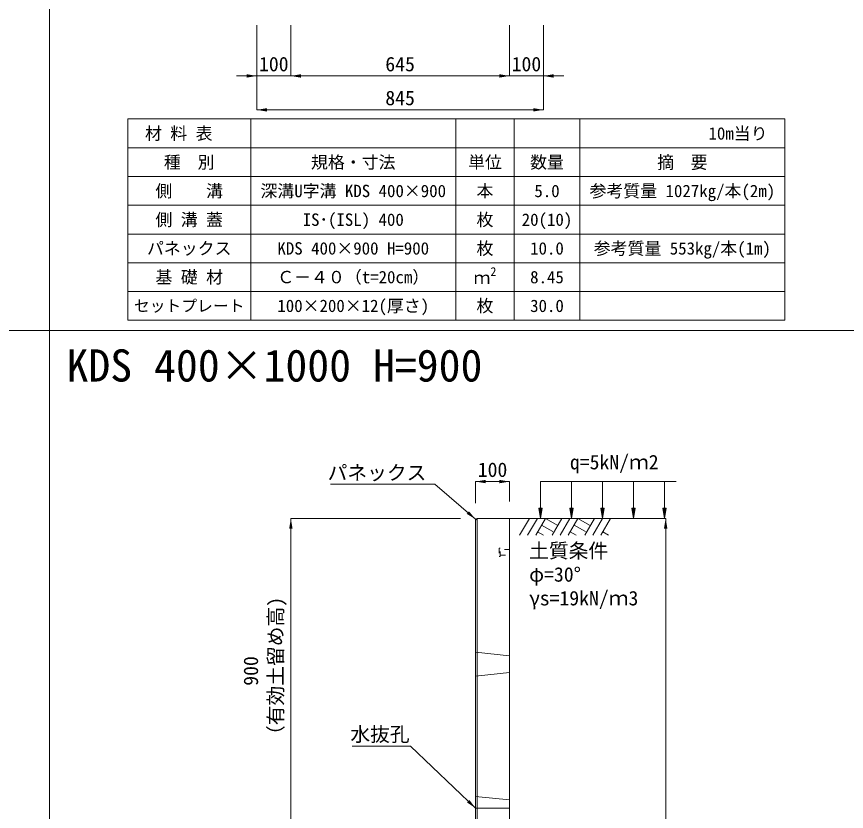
# Model space of a CAD drawing. Units: millimetres at full size. Extents: x 172874 to 217143, y 854931 to 903297.
# Drawn here: x 188377 to 190825, y 857312 to 859656 of the extents above; entities that cross this region are included whole.
import ezdxf
from ezdxf.enums import TextEntityAlignment as Align

# ---------------------------------------------------------------- set-up
doc = ezdxf.new("R2010")
doc.units = ezdxf.units.MM
doc.header["$LTSCALE"] = 20
for name, pattern in [('DASHED', [7.5, 6, -1.5]), ('USER1', [28.575, 19.05, -3.175, 3.175, -3.175]), ('USER3', [1.35, 0.75, -0.6])]:
    doc.linetypes.add(name, pattern=pattern)
for name, color, linetype, lineweight in [('0_2', 7, 'Continuous', 20), ('Defpoints_3', 8, 'Continuous', 0), ('パネックスKDS', 2, 'Continuous', 13), ('図枠', 5, 'Continuous', 13), ('寸法・材料表', 7, 'Continuous', 13), ('寸法線', 7, 'Continuous', 13), ('引出線', 4, 'Continuous', 13), ('補助線', 8, 'Continuous', 13), ('ｲﾝｻｰﾄ', 3, 'USER3', 5), ('ﾊｯﾁﾝｸﾞ', 7, 'Continuous', 5)]:
    doc.layers.add(name, color=color, linetype=linetype, lineweight=lineweight)
doc.layers.add('文字', color=7, linetype='Continuous')
doc.styles.add('ＭＳ ゴシック', font='')
doc.styles.add('ＭＳ Ｐゴシック', font='')
doc.styles.get('ＭＳ ゴシック').set_extended_font_data('MS Gothic')
doc.styles.get('ＭＳ Ｐゴシック').set_extended_font_data('MS PGothic')

# ---------------------------------------------------------------- blocks, each defined once
blk = doc.blocks.new('filled_arrow')
at = {"color": 0, "linetype": 'Continuous', "lineweight": -2}
blk.add_solid([(7.5, 1.25), (0, 0), (7.5, -1.25)], dxfattribs=at)

msp = doc.modelspace()

# ---------------------------------------------------------------- hatches: boundary and pattern name
at = {"layer": '寸法線'}
for points in [[(189927.63, 858206.42), (189922.63, 858176.42), (189917.63, 858206.42)], [(190019.04, 858206.42), (190014.04, 858176.42), (190009.04, 858206.42)], [(190110.45, 858206.42), (190105.45, 858176.42), (190100.45, 858206.42)], [(190201.86, 858206.42), (190196.86, 858176.42), (190191.86, 858206.42)], [(190293.28, 858206.42), (190288.28, 858176.42), (190283.28, 858206.42)], [(190293.28, 858206.42), (190288.28, 858176.42), (190283.28, 858206.42)]]:
    msp.add_hatch(color=256, dxfattribs=at).paths.add_polyline_path(points)

# ---------------------------------------------------------------- linework, layer by layer
at = {"layer": '0_2'}
msp.add_line((189831.21, 858176.42), (190231.21, 858176.42), dxfattribs=at)
at = {"layer": 'Defpoints_3'}
for p, q in [((188704.76, 859354.4), (190643.66, 859354.4)), ((188704.76, 859354.4), (188704.76, 859269.22)), ((189067.76, 859354.4), (189067.76, 859269.22)), ((189672.76, 859354.4), (189672.76, 859269.22)), ((189845.06, 859354.4), (189845.06, 859269.22)), ((190038.66, 859354.4), (190038.66, 859269.22)), ((190643.66, 859354.4), (190643.66, 859269.22))]:
    msp.add_line(p, q, dxfattribs=at)
at = {"layer": 'パネックスKDS'}
for p, q in [((189731.21, 858171.42), (189736.21, 858176.42)), ((189736.21, 858176.42), (189831.21, 858176.42)), ((189831.21, 856081.42), (189831.21, 858176.42)), ((189731.21, 857276.42), (189731.21, 858171.42))]:
    msp.add_line(p, q, dxfattribs=at)
at = {"layer": 'パネックスKDS', "lineweight": 5}
msp.add_line((189736.21, 857276.42), (189736.21, 858176.42), dxfattribs=at)
at = {"layer": 'パネックスKDS', "linetype": 'DASHED', "lineweight": 9}
for p, q in [((189731.21, 857781.42), (189831.21, 857771.42)), ((189731.21, 857711.42), (189831.21, 857721.42)), ((189731.21, 857356.42), (189831.21, 857346.42))]:
    msp.add_line(p, q, dxfattribs=at)
at = {"layer": '図枠'}
for p, q in [((188474.21, 874031.02), (188474.21, 854931.02)), ((172874.21, 858731.02), (193274.21, 858731.02))]:
    msp.add_line(p, q, dxfattribs=at)
at = {"layer": '寸法・材料表'}
for p, q in [((188704.76, 859269.22), (190643.66, 859269.22)), ((188704.76, 859269.22), (188704.76, 858761.02)), ((189067.76, 859269.22), (189067.76, 858761.02)), ((189672.76, 859269.22), (189672.76, 858761.02)), ((189845.06, 859269.22), (189845.06, 858761.02)), ((190038.66, 859269.22), (190038.66, 858761.02)), ((190643.66, 859269.22), (190643.66, 858761.02)), ((188704.76, 859184.52), (190643.66, 859184.52)), ((188704.76, 859099.82), (190643.66, 859099.82)), ((188704.76, 859015.12), (190643.66, 859015.12)), ((188704.76, 858930.42), (190643.66, 858930.42)), ((188704.76, 858845.72), (190643.66, 858845.72)), ((188704.76, 858761.02), (190643.66, 858761.02))]:
    msp.add_line(p, q, dxfattribs=at)
at = {"layer": '寸法線'}
for p, q in [((189085.82, 859631.42), (189085.82, 859481.42)), ((189085.82, 859631.42), (189085.82, 859381.42)), ((189185.82, 859631.42), (189185.82, 859481.42)), ((189185.82, 859631.42), (189185.82, 859481.42)), ((189831.21, 859631.42), (189831.21, 859481.42)), ((189831.21, 859631.42), (189831.21, 859481.42)), ((189931.21, 859631.42), (189931.21, 859481.42)), ((189931.21, 859631.42), (189931.21, 859381.42)), ((189025.82, 859481.42), (189245.82, 859481.42)), ((189185.82, 859481.42), (189831.21, 859481.42)), ((189771.21, 859481.42), (189991.21, 859481.42)), ((189931.21, 859381.42), (189085.82, 859381.42)), ((189731.21, 858284.97), (189831.21, 858284.97)), ((189731.21, 858221.42), (189731.21, 858284.97)), ((189831.21, 858226.42), (189831.21, 858284.97)), ((189186.21, 857276.42), (189186.21, 858176.42)), ((189686.21, 858176.42), (189186.21, 858176.42)), ((189881.21, 858176.42), (190292.06, 858176.42)), ((190292.06, 856081.42), (190292.06, 858176.42))]:
    msp.add_line(p, q, dxfattribs=at)
at = {"layer": '寸法線', "lineweight": 9}
for p, q in [((190322.63, 858284.97), (189922.63, 858284.97)), ((189922.63, 858206.42), (189922.63, 858284.97)), ((190014.04, 858206.42), (190014.04, 858284.97)), ((190105.45, 858206.42), (190105.45, 858284.97)), ((190196.86, 858206.42), (190196.86, 858284.97)), ((190288.28, 858206.42), (190288.28, 858284.97))]:
    msp.add_line(p, q, dxfattribs=at)
for points in [[(189927.63, 858206.42), (189922.63, 858176.42), (189917.63, 858206.42)], [(190019.04, 858206.42), (190014.04, 858176.42), (190009.04, 858206.42)], [(190110.45, 858206.42), (190105.45, 858176.42), (190100.45, 858206.42)], [(190201.86, 858206.42), (190196.86, 858176.42), (190191.86, 858206.42)], [(190293.28, 858206.42), (190288.28, 858176.42), (190283.28, 858206.42)], [(190293.28, 858206.42), (190288.28, 858176.42), (190283.28, 858206.42)]]:
    msp.add_lwpolyline(points, close=True, dxfattribs=at)
at = {"layer": '引出線'}
for points in [[(189731.21, 858173.92), (189611, 858277.38), (189302.75, 858277.38)], [(189731.21, 857321.42), (189538.75, 857504.87), (189367.01, 857504.87)]]:
    msp.add_lwpolyline(points, dxfattribs=at)
at = {"layer": '補助線', "linetype": 'USER1'}
msp.add_line((189731.21, 857321.42), (189811.21, 857321.42), dxfattribs=at)
at = {"layer": '補助線'}
msp.add_line((189731.21, 857321.42), (189831.21, 857321.42), dxfattribs=at)
at = {"layer": 'ｲﾝｻｰﾄ'}
for p, q in [((189801.21, 858088.92), (189801.21, 858063.92)), ((189804.21, 858088.92), (189801.21, 858088.92)), ((189804.21, 858063.92), (189804.21, 858088.92)), ((189831.21, 858084.92), (189804.21, 858084.92)), ((189801.21, 858063.92), (189804.21, 858063.92)), ((189804.21, 858067.92), (189831.21, 858067.92))]:
    msp.add_line(p, q, dxfattribs=at)
at = {"layer": 'ﾊｯﾁﾝｸﾞ', "lineweight": 9}
for p, q in [((189889.86, 858176.41), (189861.21, 858126.79)), ((189913.48, 858176.41), (189884.83, 858126.79)), ((189937.1, 858176.41), (189908.46, 858126.79)), ((189937.1, 858176.41), (189973.67, 858155.3)), ((189985.86, 858176.41), (189957.21, 858126.79)), ((190009.48, 858176.41), (189980.83, 858126.79)), ((190033.1, 858176.41), (190004.45, 858126.79)), ((190033.1, 858176.41), (190069.67, 858155.3)), ((190081.86, 858176.41), (190053.21, 858126.79)), ((190105.48, 858176.41), (190076.83, 858126.79)), ((190129.1, 858176.41), (190100.46, 858126.79)), ((189925.68, 858156.63), (189959.09, 858137.34)), ((190021.68, 858156.63), (190055.1, 858137.34)), ((189914.26, 858136.85), (189931.67, 858126.79)), ((190010.26, 858136.85), (190027.67, 858126.79)), ((190106.26, 858136.85), (190123.67, 858126.79))]:
    msp.add_line(p, q, dxfattribs=at)

# ---------------------------------------------------------------- block references
at = {"layer": '寸法線', "xscale": 4, "yscale": 4}
for p, rotation in [((189085.82, 859481.42), 180), ((189831.21, 859481.42), 180), ((189831.21, 859481.42), 180), ((189931.21, 859381.42), 180), ((189831.21, 858284.97), 180), ((189186.21, 858176.42), 270), ((190292.06, 858176.42), 270)]:
    msp.add_blockref('filled_arrow', p, dxfattribs=dict(at, rotation=rotation))
for p in [(189185.82, 859481.42), (189185.82, 859481.42), (189931.21, 859481.42), (189085.82, 859381.42), (189731.21, 858284.97)]:
    msp.add_blockref('filled_arrow', p, dxfattribs=at)
at = {"layer": '引出線', "xscale": 4, "yscale": 4}
for p, rotation in [((189731.21, 858173.92), 139.3), ((189731.21, 857321.42), 136.4)]:
    msp.add_blockref('filled_arrow', p, dxfattribs=dict(at, rotation=rotation))

# ---------------------------------------------------------------- texts
at = {"layer": '寸法・材料表', "style": 'ＭＳ ゴシック'}
msp.add_text('\u3000材 料 表', height=36.55, dxfattribs=at).set_placement((188705.92, 859311.81), align=Align.MIDDLE_LEFT)
msp.add_text('10m当り\u3000', height=36.55, dxfattribs=at).set_placement((190642.5, 859311.81), align=Align.MIDDLE_RIGHT)
for s, height, p in [('種\u3000別', 36.55, (188886.26, 859226.87)), ('規格・寸法', 36.55, (189370.26, 859226.87)), ('単位', 36.55, (189758.91, 859226.87)), ('数量', 36.55, (189941.86, 859226.87)), ('側\u3000\u3000溝', 36.55, (188886.26, 859142.17)), ('深溝U字溝 KDS 400×900', 36.55, (189370.26, 859142.17)), ('本', 36.55, (189758.91, 859142.17)), ('5.0', 36.55, (189941.86, 859142.17)), ('参考質量 1027kg/本(2m)', 36.55, (190341.16, 859142.17)), ('側 溝 蓋', 36.55, (188886.26, 859057.47)), ('IS･(ISL) 400', 36.55, (189370.26, 859057.47)), ('枚', 36.55, (189758.91, 859057.47)), ('20(10)', 36.55, (189941.86, 859057.47)), ('パネックス', 36.55, (188886.26, 858972.77)), ('KDS 400×900 H=900', 36.55, (189370.26, 858972.77)), ('枚', 36.55, (189758.91, 858972.77)), ('10.0', 36.55, (189941.86, 858972.77)), ('参考質量 553kg/本(1m)', 36.55, (190341.16, 858972.77)), ('基 礎 材', 36.55, (188886.26, 858888.07)), ('Ｃ－４０（t=20cm）', 36.55, (189370.26, 858888.07)), ('8.45', 36.55, (189941.86, 858888.07)), ('セットプレート', 34.18, (188886.26, 858803.37)), ('100×200×12(厚さ)', 36.55, (189370.26, 858803.37)), ('枚', 36.55, (189758.91, 858803.37)), ('30.0', 36.55, (189941.86, 858803.37))]:
    msp.add_text(s, height=height, dxfattribs=at).set_placement(p, align=Align.MIDDLE_CENTER)
at = {"layer": '寸法・材料表', "style": 'ＭＳ Ｐゴシック', "width": 0.95}
msp.add_text('摘\u3000要', height=38.1, dxfattribs=at).set_placement((190341.16, 859226.87), align=Align.MIDDLE_CENTER)
at = {"layer": '寸法・材料表', "style": 'ＭＳ ゴシック'}
for s, height, p in [('2', 25.59, (189775.12, 858884.1)), ('ｍ', 36.55, (189725.26, 858857.15))]:
    msp.add_text(s, height=height, dxfattribs=at).set_placement(p, align=Align.BOTTOM_LEFT)
at = {"layer": '寸法線', "style": 'ＭＳ ゴシック'}
for s, p in [('100', (189135.82, 859516.42)), ('645', (189508.52, 859516.42)), ('100', (189881.21, 859516.42)), ('845', (189508.52, 859416.42)), ('100', (189781.21, 858319.97))]:
    msp.add_text(s, height=42.72, dxfattribs=at).set_placement(p, align=Align.MIDDLE_CENTER)
for s, p in [('土質条件', (189889.18, 858102.43)), ('φ=30°', (189889.18, 858032.43)), ('γs=19kN/ｍ3', (189889.18, 857962.43))]:
    msp.add_text(s, height=42.72, dxfattribs=at).set_placement(p, align=Align.TOP_LEFT)
for s, p in [('（有効土留め高)', (189175.42, 857507.89)), ('900', (189102.29, 857682.71))]:
    msp.add_text(s, height=42.72, rotation=90, dxfattribs=at).set_placement(p, align=Align.BOTTOM_LEFT)
at = {"layer": '引出線', "style": 'ＭＳ ゴシック'}
for s, p in [('パネックス', (189586, 858332.52)), ('水抜孔', (189536.5, 857561.15))]:
    msp.add_text(s, height=42.72, dxfattribs=at).set_placement(p, align=Align.TOP_RIGHT)
at = {"layer": '文字', "style": 'ＭＳ ゴシック'}
for s, height, p in [('KDS 400×1000 H=900', 94.94, (188524.21, 858551.52)), ('q=5kN/ｍ2', 42.72, (190009.51, 858308.24))]:
    msp.add_text(s, height=height, dxfattribs=at).set_placement(p, align=Align.BOTTOM_LEFT)

doc.saveas('drawing.dxf')
